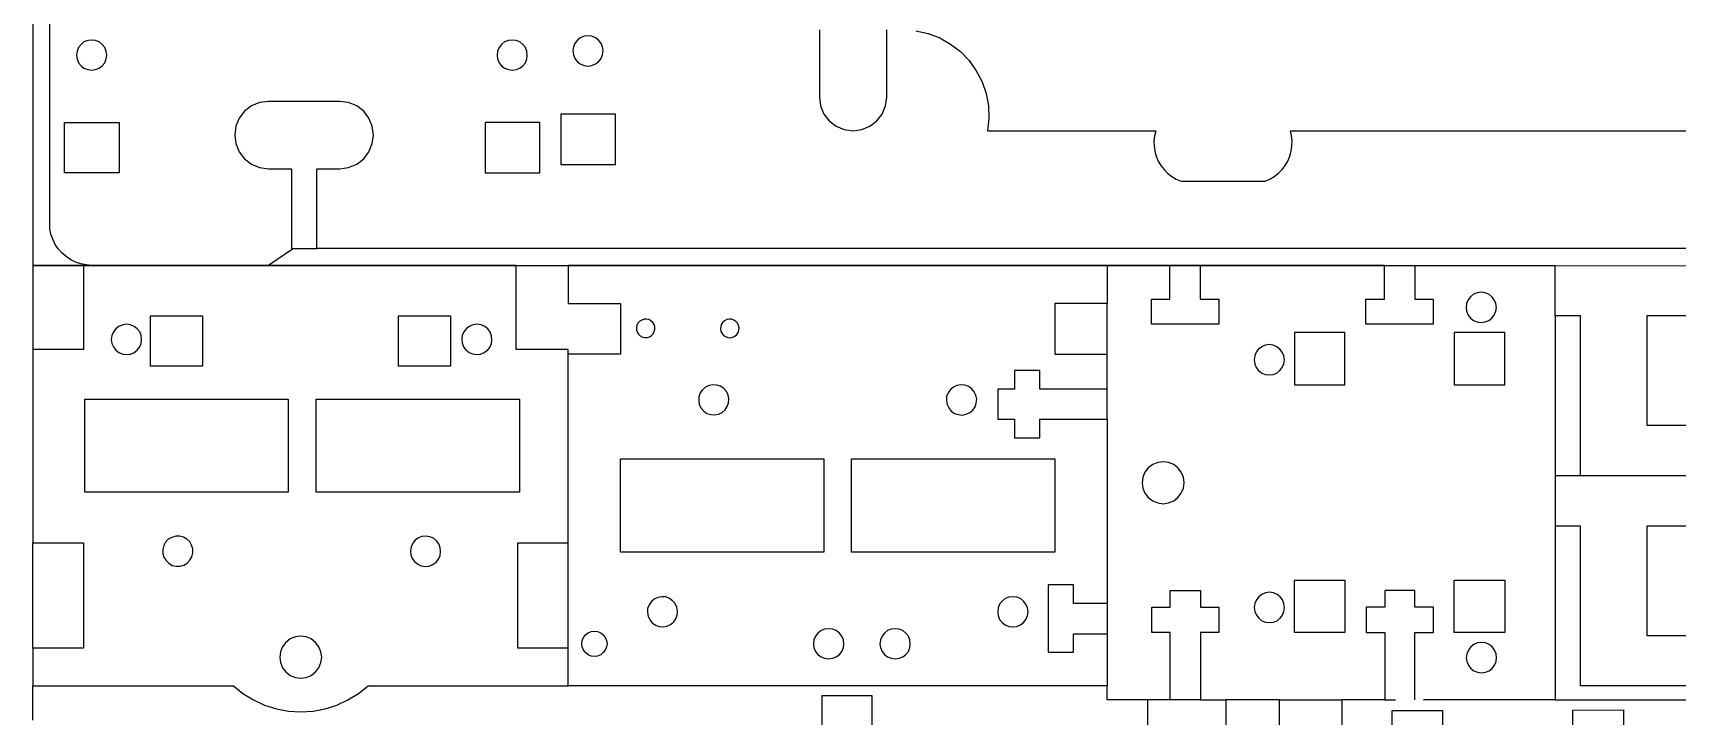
# Model space of a CAD drawing. Extents: x -305 to 302, y -82 to 425.
# Drawn here: x -305 to -109.6, y 66.1 to 147.3 of the extents above; entities that cross this region are included whole.
import ezdxf

# ---------------------------------------------------------------- set-up
doc = ezdxf.new("R2010")
doc.units = 0
doc.layers.add('Layer_1', color=7, linetype='CONTINUOUS')

msp = doc.modelspace()

# ---------------------------------------------------------------- linework, layer by layer
at = {"layer": 'Layer_1', "color": 7}
for points in [[(25.963231, 425.152488), (-305.036869, 425.152488), (-305.036869, 119.652224), (-305.036869, 109.652386), (-305.036869, 102.652216), (-305.036869, 86.652333), (-299.03686, 86.652333), (-299.03686, 74.152358), (-305.036869, 74.152358), (-305.036869, 86.652333)], [(-298.036876, 119.652224), (-298.711881, 119.702319), (-299.336862, 119.827202), (-299.961879, 120.052274), (-300.536871, 120.327441), (-301.086852, 120.702444), (-301.586868, 121.127541), (-302.01187, 121.627427), (-302.386869, 122.152361), (-302.66187, 122.752436), (-302.886868, 123.377205), (-303.011868, 124.002327), (-303.03687, 124.652497), (-303.03687, 173.652272)], [(-239.511925, 143.42733), (-239.036733, 143.352541), (-238.586941, 143.42733), (-238.161844, 143.602308), (-237.786841, 143.877474), (-237.48698, 144.252477), (-237.312002, 144.702269), (-237.261908, 145.152413), (-237.312002, 145.627252), (-237.48698, 146.052349), (-237.786841, 146.427352), (-238.161844, 146.727213), (-238.586941, 146.902544), (-239.036733, 146.952286), (-239.511925, 146.902544), (-239.961716, 146.727213), (-240.312025, 146.427352), (-240.611886, 146.052349), (-240.786864, 145.627252), (-240.862005, 145.152413), (-240.786864, 144.702269), (-240.611886, 144.252477), (-240.312025, 143.877474), (-239.961716, 143.602308), (-239.511925, 143.42733), (-239.511925, 143.42733)], [(-211.537, 147.652197), (-211.537, 139.652255), (-211.411764, 138.627436), (-211.011714, 137.652358), (-210.386944, 136.827211), (-209.53675, 136.202441), (-208.586719, 135.802391), (-207.536852, 135.652461), (-206.512033, 135.802391), (-205.536955, 136.202441), (-204.711808, 136.827211), (-204.087039, 137.652358), (-203.686989, 138.627436), (-203.536705, 139.652255), (-203.536705, 147.652197)], [(-200.061844, 147.552361), (-198.611927, 147.227452), (-197.2368, 146.702519), (-195.936814, 145.977208), (-194.761711, 145.077272), (-193.736891, 144.002358), (-192.886697, 142.802208), (-192.186786, 141.477527), (-191.711947, 140.077352), (-191.43678, 138.627436), (-191.387039, 137.127424), (-191.536969, 135.652461), (-171.536939, 135.652461), (-171.686869, 135.052386), (-171.762011, 134.452311), (-171.736964, 133.827541), (-171.661822, 133.227466), (-171.486844, 132.627391), (-171.261772, 132.052363), (-170.936864, 131.52743), (-170.561861, 131.052238), (-170.136764, 130.602447), (-169.636877, 130.227444), (-169.111944, 129.902536), (-168.536916, 129.652416), (-158.536725, 129.652416), (-157.986744, 129.902536), (-157.461811, 130.227444), (-156.961925, 130.602447), (-156.536827, 131.052238), (-156.161825, 131.52743), (-155.861964, 132.052363), (-155.611844, 132.627391), (-155.436866, 133.227466), (-155.361725, 133.827541), (-155.33703, 134.452311), (-155.411819, 135.052386), (-155.536702, 135.652461), (-97.536861, 135.652461)], [(-298.511856, 146.402305), (-298.961859, 146.227327), (-299.311886, 145.927466), (-299.611852, 145.552463), (-299.786866, 145.127366), (-299.861866, 144.652527), (-299.786866, 144.202383), (-299.611852, 143.752238), (-299.311886, 143.377236), (-298.961859, 143.102422), (-298.511856, 142.927444), (-298.036876, 142.852302), (-297.586873, 142.927444), (-297.161881, 143.102422), (-296.786879, 143.377236), (-296.486876, 143.752238), (-296.311863, 144.202383), (-296.261875, 144.652527), (-296.311863, 145.127366), (-296.486876, 145.552463), (-296.786879, 145.927466), (-297.161881, 146.227327), (-297.586873, 146.402305), (-298.036876, 146.452399), (-298.511856, 146.402305), (-298.511856, 146.402305)], [(-246.311716, 144.202383), (-246.261975, 144.652527), (-246.311716, 145.127366), (-246.486694, 145.552463), (-246.786908, 145.927466), (-247.161911, 146.227327), (-247.587008, 146.402305), (-248.0368, 146.452399), (-248.511991, 146.402305), (-248.961783, 146.227327), (-249.311739, 145.927466), (-249.611952, 145.552463), (-249.78693, 145.127366), (-249.861719, 144.652527), (-249.78693, 144.202383), (-249.611952, 143.752238), (-249.311739, 143.377236), (-248.961783, 143.102422), (-248.511991, 142.927444), (-248.0368, 142.852302), (-247.587008, 142.927444), (-247.161911, 143.102422), (-246.786908, 143.377236), (-246.486694, 143.752238), (-246.311716, 144.202383), (-246.311716, 144.202383)], [(-274.036875, 121.652474), (-271.286866, 121.652474), (-271.286866, 131.152427), (-268.536716, 131.152427), (-267.511897, 131.302358), (-266.536819, 131.702408), (-265.712025, 132.32753), (-265.086902, 133.152324), (-264.686852, 134.127402), (-264.536922, 135.152222), (-264.686852, 136.202441), (-265.086902, 137.152472), (-265.712025, 138.002313), (-266.536819, 138.627436), (-267.511897, 139.027486), (-268.536716, 139.152369), (-277.036862, 139.152369), (-278.086869, 139.027486), (-279.036865, 138.627436), (-279.886883, 138.002313), (-280.511864, 137.152472), (-280.911879, 136.202441), (-281.036868, 135.152222), (-280.911879, 134.127402), (-280.511864, 133.152324), (-279.886883, 132.32753), (-279.036865, 131.702408), (-278.086869, 131.302358), (-277.036862, 131.152427), (-274.286853, 131.152427), (-274.286853, 121.652474), (-274.036875, 121.652474), (-277.036862, 119.652224)], [(-242.286875, 131.652313), (-235.786944, 131.652313), (-235.786944, 137.652358), (-242.286875, 137.652358), (-242.286875, 131.652313), (-242.286875, 131.652313)], [(-301.286877, 136.652233), (-294.786876, 136.652233), (-294.786876, 130.652541), (-301.286877, 130.652541), (-301.286877, 136.652233), (-301.286877, 136.652233)], [(-251.286941, 130.652541), (-244.787011, 130.652541), (-244.787011, 136.652233), (-251.286941, 136.652233), (-251.286941, 130.652541), (-251.286941, 130.652541)], [(-6.786894, 121.652474), (-271.286866, 121.652474)], [(-177.336958, 119.652224), (-240.386814, 119.652224), (-241.386939, 119.652224), (-241.386939, 115.102449), (-235.186869, 115.102449), (-235.186869, 109.102405), (-241.386939, 109.102405), (-241.386939, 109.652386), (-247.587008, 109.652386), (-247.587008, 118.652452), (-247.587008, 119.652224), (-299.03686, 119.652224), (-305.036869, 119.652224), (-298.036876, 119.652224), (-277.036862, 119.652224), (-140.762016, 119.652224), (-140.762016, 115.65243), (-138.561741, 115.65243), (-138.561741, 112.652408), (-146.562036, 112.652408), (-146.562036, 115.65243), (-144.361761, 115.65243), (-144.361761, 119.652224), (-166.261852, 119.652224), (-169.86195, 119.652224)], [(-299.03686, 119.652224), (-299.03686, 109.652386), (-305.036869, 109.652386)], [(-247.587008, 119.652224), (-241.386939, 119.652224)], [(-166.261852, 119.652224), (-166.261852, 115.65243), (-164.06193, 115.65243), (-164.06193, 112.652408), (-172.061872, 112.652408), (-172.061872, 115.65243), (-169.86195, 115.65243), (-169.86195, 119.652224), (-177.336958, 119.652224), (-177.336958, 115.102449), (-183.537027, 115.102449), (-183.537027, 109.102405), (-177.336958, 109.102405)], [(-144.361761, 119.652224), (-140.762016, 119.652224), (-124.061869, 119.652224)], [(-107.061861, 94.602533), (-121.061847, 94.652274), (-121.061847, 113.652533), (-124.061869, 113.652533), (-124.061869, 119.652224), (-107.061861, 119.602483)], [(-133.33675, 112.927222), (-132.861911, 112.852433), (-132.386719, 112.927222), (-131.961975, 113.102199), (-131.586972, 113.377366), (-131.311805, 113.752369), (-131.136827, 114.202513), (-131.062039, 114.652305), (-131.136827, 115.127497), (-131.311805, 115.552241), (-131.586972, 115.927244), (-131.961975, 116.227458), (-132.386719, 116.402436), (-132.861911, 116.45253), (-133.33675, 116.402436), (-133.761847, 116.227458), (-134.13685, 115.927244), (-134.412016, 115.552241), (-134.612041, 115.127497), (-134.661783, 114.652305), (-134.612041, 114.202513), (-134.412016, 113.752369), (-134.13685, 113.377366), (-133.761847, 113.102199), (-133.33675, 112.927222), (-133.33675, 112.927222)], [(-284.861861, 113.652533), (-284.861861, 107.652488), (-291.036883, 107.652488), (-291.036883, 113.652533), (-284.861861, 113.652533), (-284.861861, 113.652533)], [(-255.386925, 107.652488), (-261.586994, 107.652488), (-261.586994, 113.652533), (-255.386925, 113.652533), (-255.386925, 107.652488), (-255.386925, 107.652488)], [(-177.336958, 104.952327), (-185.3369, 104.952327), (-185.3369, 107.152249), (-188.336922, 107.152249), (-188.336922, 104.952327), (-190.336819, 104.952327), (-190.336819, 101.35223), (-188.336922, 101.35223), (-188.336922, 99.152308), (-185.3369, 99.152308), (-185.3369, 101.35223), (-177.336958, 101.35223), (-177.336958, 104.952327), (-177.336958, 109.102405), (-177.336958, 115.102449)], [(-124.061869, 113.652533), (-124.061869, 94.652274), (-121.061847, 94.652274), (-107.061861, 94.652274), (-107.061861, 94.602533), (-107.061861, 88.65223), (-113.161741, 88.65223), (-113.161741, 75.652369), (-107.061861, 75.652369), (-107.061861, 69.652324), (-121.061847, 69.652324), (-121.061847, 88.65223), (-124.061869, 88.65223)], [(-107.061861, 113.652533), (-113.161741, 113.652533), (-113.161741, 100.652319), (-107.061861, 100.652319)], [(-292.161856, 111.327374), (-292.336869, 111.752472), (-292.636871, 112.127474), (-293.011874, 112.402288), (-293.436866, 112.577266), (-293.911881, 112.652408), (-294.361884, 112.577266), (-294.811852, 112.402288), (-295.186855, 112.127474), (-295.461881, 111.752472), (-295.636858, 111.327374), (-295.711859, 110.852536), (-295.636858, 110.377344), (-295.461881, 109.952247), (-295.186855, 109.577244), (-294.811852, 109.30243), (-294.361884, 109.102405), (-293.911881, 109.052311), (-293.436866, 109.102405), (-293.011874, 109.30243), (-292.636871, 109.577244), (-292.336869, 109.952247), (-292.161856, 110.377344), (-292.111867, 110.852536), (-292.161856, 111.327374), (-292.161856, 111.327374)], [(-251.386777, 109.277383), (-251.011775, 109.552197), (-250.711914, 109.902505), (-250.536936, 110.352297), (-250.461794, 110.802441), (-250.511889, 111.27728), (-250.661819, 111.702377), (-250.962033, 112.102427), (-251.311989, 112.377241), (-251.736733, 112.577266), (-252.211925, 112.652408), (-252.686764, 112.602313), (-253.111861, 112.427336), (-253.486864, 112.152522), (-253.786725, 111.777519), (-253.98675, 111.352422), (-254.061891, 110.902277), (-254.011797, 110.427438), (-253.836819, 109.977294), (-253.562005, 109.602291), (-253.187002, 109.30243), (-252.761905, 109.127452), (-252.286714, 109.052311), (-251.836922, 109.102405), (-251.386777, 109.277383), (-251.386777, 109.277383)], [(-233.086783, 112.802338), (-233.236714, 112.552219), (-233.286808, 112.277405), (-233.286808, 111.977544), (-233.186972, 111.702377), (-233.037041, 111.477305), (-232.837016, 111.27728), (-232.586897, 111.127349), (-232.31173, 111.077255), (-232.011869, 111.077255), (-231.736702, 111.152397), (-231.486936, 111.302327), (-231.311958, 111.527399), (-231.162027, 111.777519), (-231.111933, 112.052333), (-231.111933, 112.352194), (-231.186722, 112.627361), (-231.337005, 112.852433), (-231.561725, 113.052458), (-231.811844, 113.202388), (-232.087011, 113.252483), (-232.361825, 113.252483), (-232.636991, 113.152294), (-232.886758, 113.002363), (-233.086783, 112.802338), (-233.086783, 112.802338)], [(-223.286969, 112.102427), (-223.236875, 111.802213), (-223.111991, 111.552447), (-222.937014, 111.327374), (-222.686894, 111.177444), (-222.411727, 111.077255), (-222.136914, 111.052208), (-221.8367, 111.127349), (-221.586933, 111.252233), (-221.361861, 111.427211), (-221.21193, 111.67733), (-221.111741, 111.952497), (-221.086694, 112.227311), (-221.161836, 112.502477), (-221.286719, 112.777291), (-221.461697, 112.977316), (-221.711816, 113.152294), (-221.986983, 113.252483), (-222.261797, 113.252483), (-222.536964, 113.202388), (-222.811777, 113.077505), (-223.011802, 112.902527), (-223.18678, 112.652408), (-223.261922, 112.377241), (-223.286969, 112.102427), (-223.286969, 112.102427)], [(-155.061864, 105.452213), (-149.061819, 105.452213), (-149.061819, 111.652283), (-155.061864, 111.652283), (-155.061864, 105.452213), (-155.061864, 105.452213)], [(-136.061958, 105.452213), (-130.061914, 105.452213), (-130.061914, 111.652283), (-136.061958, 111.652283), (-136.061958, 105.452213), (-136.061958, 105.452213)], [(-159.336825, 107.152249), (-158.961822, 106.852388), (-158.536725, 106.677411), (-158.061886, 106.627316), (-157.586694, 106.677411), (-157.16195, 106.852388), (-156.786947, 107.152249), (-156.51178, 107.527252), (-156.311755, 107.952349), (-156.262014, 108.427541), (-156.311755, 108.877333), (-156.51178, 109.327477), (-156.786947, 109.70248), (-157.16195, 109.977294), (-157.586694, 110.152272), (-158.061886, 110.227413), (-158.536725, 110.152272), (-158.961822, 109.977294), (-159.336825, 109.70248), (-159.611991, 109.327477), (-159.786969, 108.877333), (-159.861758, 108.427541), (-159.786969, 107.952349), (-159.611991, 107.527252), (-159.336825, 107.152249), (-159.336825, 107.152249)], [(-177.336958, 79.452491), (-177.336958, 75.852394), (-177.336958, 69.652324), (-241.386939, 69.652324), (-241.386939, 70.652449), (-241.386939, 74.152358), (-241.386939, 86.652333), (-241.386939, 87.652458), (-241.386939, 108.10228), (-241.386939, 109.102405)], [(-298.861882, 92.677424), (-298.861882, 103.75253), (-274.78688, 103.75253), (-274.686868, 103.75253), (-274.686868, 103.652341), (-274.686868, 92.677424), (-298.861882, 92.677424), (-298.861882, 92.677424)], [(-247.186958, 103.75253), (-247.186958, 103.652341), (-247.186958, 92.677424), (-271.361867, 92.677424), (-271.361867, 103.75253), (-247.311841, 103.75253), (-247.186958, 103.75253), (-247.186958, 103.75253)], [(-223.736761, 105.427519), (-224.211952, 105.452213), (-224.661744, 105.377424), (-225.086841, 105.152352), (-225.436797, 104.852491), (-225.711964, 104.477488), (-225.861894, 104.027344), (-225.886941, 103.552505), (-225.8118, 103.102361), (-225.586727, 102.677263), (-225.286866, 102.327308), (-224.911864, 102.052494), (-224.461719, 101.902211), (-223.98688, 101.877516), (-223.536736, 101.952305), (-223.111991, 102.15233), (-222.736989, 102.477238), (-222.486869, 102.852241), (-222.336939, 103.302386), (-222.286844, 103.777224), (-222.387033, 104.227369), (-222.586705, 104.652466), (-222.911966, 105.002422), (-223.286969, 105.277236), (-223.736761, 105.427519), (-223.736761, 105.427519)], [(-196.4367, 103.577199), (-196.361911, 103.127408), (-196.161886, 102.702311), (-195.862025, 102.327308), (-195.461975, 102.052494), (-195.036877, 101.902211), (-194.562039, 101.852469), (-194.086847, 101.952305), (-193.66175, 102.15233), (-193.311794, 102.452544), (-193.03698, 102.827194), (-192.886697, 103.277338), (-192.836955, 103.75253), (-192.936791, 104.202322), (-193.136816, 104.627419), (-193.43703, 105.002422), (-193.812033, 105.252541), (-194.261825, 105.427519), (-194.737016, 105.452213), (-195.186808, 105.377424), (-195.611905, 105.177399), (-195.961861, 104.877538), (-196.237027, 104.477488), (-196.412005, 104.052391), (-196.4367, 103.577199), (-196.4367, 103.577199)], [(-177.336958, 101.35223), (-177.336958, 79.452491), (-181.336752, 79.452491), (-181.336752, 81.652413), (-184.336775, 81.652413), (-184.336775, 73.652472), (-181.336752, 73.652472), (-181.336752, 75.852394), (-177.336958, 75.852394)], [(-235.186869, 85.677255), (-235.186869, 96.652524), (-211.011714, 96.652524), (-211.011714, 85.552372), (-235.087033, 85.552372), (-235.186869, 85.552372), (-235.186869, 85.677255), (-235.186869, 85.677255)], [(-207.611994, 85.552372), (-207.71183, 85.552372), (-207.71183, 85.677255), (-207.71183, 96.652524), (-183.537027, 96.652524), (-183.537027, 85.552372), (-207.611994, 85.552372), (-207.611994, 85.552372)], [(-171.311866, 91.402486), (-170.661697, 91.302297), (-170.036927, 91.402486), (-169.411805, 91.652252), (-168.911919, 92.052302), (-168.511869, 92.552541), (-168.26175, 93.152263), (-168.161914, 93.802433), (-168.26175, 94.452249), (-168.511869, 95.052324), (-168.911919, 95.577258), (-169.411805, 95.977308), (-170.036927, 96.227427), (-170.661697, 96.302216), (-171.311866, 96.227427), (-171.911941, 95.977308), (-172.436875, 95.577258), (-172.836925, 95.052324), (-173.087044, 94.452249), (-173.161833, 93.802433), (-173.087044, 93.152263), (-172.836925, 92.552541), (-172.436875, 92.052302), (-171.911941, 91.652252), (-171.311866, 91.402486), (-171.311866, 91.402486)], [(-124.061869, 94.652274), (-124.061869, 88.65223), (-124.061869, 68.002383), (-106.161925, 68.002383)], [(-289.261882, 86.727474), (-289.486883, 86.327424), (-289.586861, 85.87728), (-289.586861, 85.402441), (-289.461871, 84.952297), (-289.211858, 84.552247), (-288.886879, 84.227338), (-288.461852, 83.977219), (-288.011884, 83.877383), (-287.536869, 83.877383), (-287.086865, 84.002266), (-286.686886, 84.252386), (-286.361872, 84.602341), (-286.13687, 85.002391), (-286.011881, 85.452536), (-286.036858, 85.927374), (-286.161882, 86.377519), (-286.386884, 86.777216), (-286.736875, 87.102477), (-287.136854, 87.327197), (-287.611869, 87.452433), (-288.061873, 87.452433), (-288.511876, 87.302502), (-288.936867, 87.07743), (-289.261882, 86.727474), (-289.261882, 86.727474)], [(-259.886958, 86.602238), (-260.086983, 86.177494), (-260.161772, 85.702302), (-260.11203, 85.227463), (-259.9367, 84.802366), (-259.661886, 84.427363), (-259.286883, 84.127502), (-258.861786, 83.927477), (-258.386947, 83.852336), (-257.936802, 83.90243), (-257.487011, 84.077408), (-257.112008, 84.352222), (-256.811794, 84.727224), (-256.636816, 85.152322), (-256.562027, 85.627513), (-256.611769, 86.077305), (-256.7617, 86.527449), (-257.036866, 86.902452), (-257.411869, 87.202313), (-257.836966, 87.377291), (-258.311805, 87.452433), (-258.786997, 87.402338), (-259.211741, 87.252408), (-259.586744, 86.977241), (-259.886958, 86.602238), (-259.886958, 86.602238)], [(-241.386939, 74.152358), (-247.386983, 74.152358), (-247.386983, 86.652333), (-241.386939, 86.652333)], [(-149.061819, 76.002324), (-155.061864, 76.002324), (-155.061864, 82.202394), (-149.061819, 82.202394), (-149.061819, 76.002324), (-149.061819, 76.002324)], [(-136.061958, 76.002324), (-136.061958, 82.202394), (-130.061914, 82.202394), (-130.061914, 76.002324), (-136.061958, 76.002324), (-136.061958, 76.002324)], [(-231.162027, 79.977424), (-231.511983, 79.677211), (-231.786797, 79.302208), (-231.961775, 78.852416), (-231.986822, 78.377224), (-231.912033, 77.927433), (-231.712008, 77.502336), (-231.411794, 77.127333), (-231.036791, 76.877213), (-230.587, 76.702236), (-230.111808, 76.652494), (-229.662016, 76.75233), (-229.236919, 76.952355), (-228.861916, 77.252216), (-228.58675, 77.627219), (-228.436819, 78.077363), (-228.386725, 78.552202), (-228.486914, 79.002347), (-228.686939, 79.427444), (-228.9868, 79.777399), (-229.361802, 80.052213), (-229.811947, 80.227544), (-230.261739, 80.252238), (-230.73693, 80.177449), (-231.162027, 79.977424), (-231.162027, 79.977424)], [(-190.286725, 78.927205), (-190.336819, 78.452366), (-190.286725, 78.002222), (-190.111747, 77.55243), (-189.811886, 77.177427), (-189.436883, 76.902261), (-189.011786, 76.727283), (-188.536947, 76.652494), (-188.086802, 76.727283), (-187.637011, 76.902261), (-187.262008, 77.177427), (-186.986841, 77.55243), (-186.811864, 78.002222), (-186.736722, 78.452366), (-186.811864, 78.927205), (-186.986841, 79.352302), (-187.262008, 79.727305), (-187.637011, 80.027519), (-188.086802, 80.202497), (-188.536947, 80.252238), (-189.011786, 80.202497), (-189.436883, 80.027519), (-189.811886, 79.727305), (-190.111747, 79.352302), (-190.286725, 78.927205), (-190.286725, 78.927205)], [(-172.036825, 76.002324), (-172.036825, 79.002347), (-169.836902, 79.002347), (-169.836902, 81.002244), (-166.236805, 81.002244), (-166.236805, 79.002347), (-164.036883, 79.002347), (-164.036883, 76.002324), (-166.236805, 76.002324), (-166.236805, 68.002383), (-169.836902, 68.002383), (-169.836902, 76.002324), (-172.036825, 76.002324), (-172.036825, 76.002324)], [(-156.311755, 78.502461), (-156.236966, 78.977299), (-156.311755, 79.427444), (-156.486733, 79.877236), (-156.7619, 80.227544), (-157.136902, 80.527405), (-157.562, 80.702383), (-158.036839, 80.777524), (-158.51203, 80.702383), (-158.936775, 80.527405), (-159.311777, 80.227544), (-159.586944, 79.877236), (-159.786969, 79.427444), (-159.836711, 78.977299), (-159.786969, 78.502461), (-159.586944, 78.077363), (-159.311777, 77.702361), (-158.936775, 77.402499), (-158.51203, 77.227522), (-158.036839, 77.177427), (-157.562, 77.227522), (-157.136902, 77.402499), (-156.7619, 77.702361), (-156.486733, 78.077363), (-156.311755, 78.502461), (-156.311755, 78.502461)], [(-140.736969, 68.002383), (-140.736969, 76.002324), (-138.536694, 76.002324), (-138.536694, 79.002347), (-140.736969, 79.002347), (-140.736969, 81.002244), (-144.336714, 81.002244), (-144.336714, 79.002347), (-146.536989, 79.002347), (-146.536989, 76.002324), (-144.336714, 76.002324), (-144.336714, 68.002383), (-149.436822, 68.002383), (-149.436822, 63.452255)], [(-212.186816, 75.127436), (-212.236911, 74.652244), (-212.186816, 74.202452), (-211.986791, 73.752308), (-211.711977, 73.377305), (-211.336975, 73.102491), (-210.911877, 72.927513), (-210.437039, 72.852372), (-209.961847, 72.927513), (-209.53675, 73.102491), (-209.161747, 73.377305), (-208.886933, 73.752308), (-208.686908, 74.202452), (-208.636814, 74.652244), (-208.686908, 75.127436), (-208.886933, 75.552533), (-209.161747, 75.927536), (-209.53675, 76.227397), (-209.961847, 76.402374), (-210.437039, 76.452469), (-210.911877, 76.402374), (-211.336975, 76.227397), (-211.711977, 75.927536), (-211.986791, 75.552533), (-212.186816, 75.127436), (-212.186816, 75.127436)], [(-204.336805, 74.652244), (-204.262016, 74.202452), (-204.087039, 73.752308), (-203.811872, 73.377305), (-203.436869, 73.102491), (-202.986725, 72.927513), (-202.536933, 72.852372), (-202.061741, 72.927513), (-201.636997, 73.102491), (-201.261994, 73.377305), (-200.96178, 73.752308), (-200.786802, 74.202452), (-200.736708, 74.652244), (-200.786802, 75.127436), (-200.96178, 75.552533), (-201.261994, 75.927536), (-201.636997, 76.227397), (-202.061741, 76.402374), (-202.536933, 76.452469), (-202.986725, 76.402374), (-203.436869, 76.227397), (-203.811872, 75.927536), (-204.087039, 75.552533), (-204.262016, 75.127436), (-204.336805, 74.652244), (-204.336805, 74.652244)], [(-274.961858, 74.827222), (-275.361873, 74.302288), (-275.611886, 73.702213), (-275.686852, 73.052397), (-275.611886, 72.427274), (-275.361873, 71.802505), (-274.961858, 71.302266), (-274.436854, 70.902216), (-273.836885, 70.652449), (-273.186857, 70.552261), (-272.536864, 70.652449), (-271.936859, 70.902216), (-271.436867, 71.302266), (-271.036852, 71.802505), (-270.786874, 72.427274), (-270.686862, 73.052397), (-270.786874, 73.702213), (-271.036852, 74.302288), (-271.436867, 74.827222), (-271.936859, 75.227272), (-272.536864, 75.477391), (-273.186857, 75.552533), (-273.836885, 75.477391), (-274.436854, 75.227272), (-274.961858, 74.827222), (-274.961858, 74.827222)], [(-239.036733, 73.352258), (-239.361994, 73.602377), (-239.586714, 73.902238), (-239.736997, 74.277241), (-239.786739, 74.652244), (-239.736997, 75.052294), (-239.586714, 75.402249), (-239.361994, 75.727511), (-239.036733, 75.95223), (-238.686777, 76.102513), (-238.286727, 76.152255), (-237.911725, 76.102513), (-237.536722, 75.95223), (-237.236861, 75.727511), (-236.986741, 75.402249), (-236.836811, 75.052294), (-236.786716, 74.652244), (-236.836811, 74.277241), (-236.986741, 73.902238), (-237.236861, 73.602377), (-237.536722, 73.352258), (-237.911725, 73.202327), (-238.286727, 73.152233), (-238.686777, 73.202327), (-239.036733, 73.352258), (-239.036733, 73.352258)], [(-134.386969, 72.102366), (-134.111802, 71.727363), (-133.7368, 71.452197), (-133.311702, 71.277219), (-132.836864, 71.20243), (-132.362025, 71.277219), (-131.936927, 71.452197), (-131.561925, 71.727363), (-131.286758, 72.102366), (-131.086733, 72.552511), (-131.036991, 73.002302), (-131.086733, 73.477494), (-131.286758, 73.902238), (-131.561925, 74.277241), (-131.936927, 74.577455), (-132.362025, 74.752433), (-132.836864, 74.802527), (-133.311702, 74.752433), (-133.7368, 74.577455), (-134.111802, 74.277241), (-134.386969, 73.902238), (-134.561947, 73.477494), (-134.636736, 73.002302), (-134.561947, 72.552511), (-134.386969, 72.102366), (-134.386969, 72.102366)], [(-305.036869, 74.152358), (-305.036869, 69.652324), (-281.186869, 69.652324), (-280.061861, 68.752388), (-278.811863, 67.977336), (-277.486865, 67.352213), (-276.086866, 66.927469), (-274.661856, 66.652302), (-273.186857, 66.552466), (-271.736869, 66.652302), (-270.286882, 66.927469), (-268.911719, 67.352213), (-267.587039, 67.977336), (-266.336794, 68.752388), (-265.186739, 69.652324), (-242.386711, 69.652324), (-241.386939, 69.652324)], [(-305.036869, 65.552341), (-305.036869, 66.552466), (-305.036869, 69.652324)], [(-205.261789, 62.977416), (-205.261789, 68.477222), (-211.261833, 68.477222), (-211.261833, 62.977416)], [(-169.836902, 68.002383), (-172.536711, 68.002383), (-177.336958, 68.002383), (-177.336958, 69.652324)], [(-172.536711, 68.002383), (-172.536711, 63.452255), (-178.036869, 63.452255)], [(-166.236805, 68.002383), (-163.236783, 68.002383), (-163.236783, 63.452255), (-163.036758, 63.452255), (-156.837041, 63.452255), (-156.837041, 68.002383), (-163.236783, 68.002383)], [(-156.837041, 68.002383), (-149.436822, 68.002383)], [(-144.336714, 68.002383), (-143.061775, 68.002383)], [(-143.461825, 63.452255), (-143.461825, 66.702397), (-138.461905, 66.727444), (-137.46178, 66.727444), (-137.436733, 54.727355)], [(-124.061869, 68.002383), (-139.736844, 68.002383)], [(-121.936736, 54.777449), (-121.961783, 66.777186), (-115.961739, 66.802233), (-115.937044, 54.802497)]]:
    msp.add_lwpolyline(points, dxfattribs=at)

doc.saveas('drawing.dxf')
